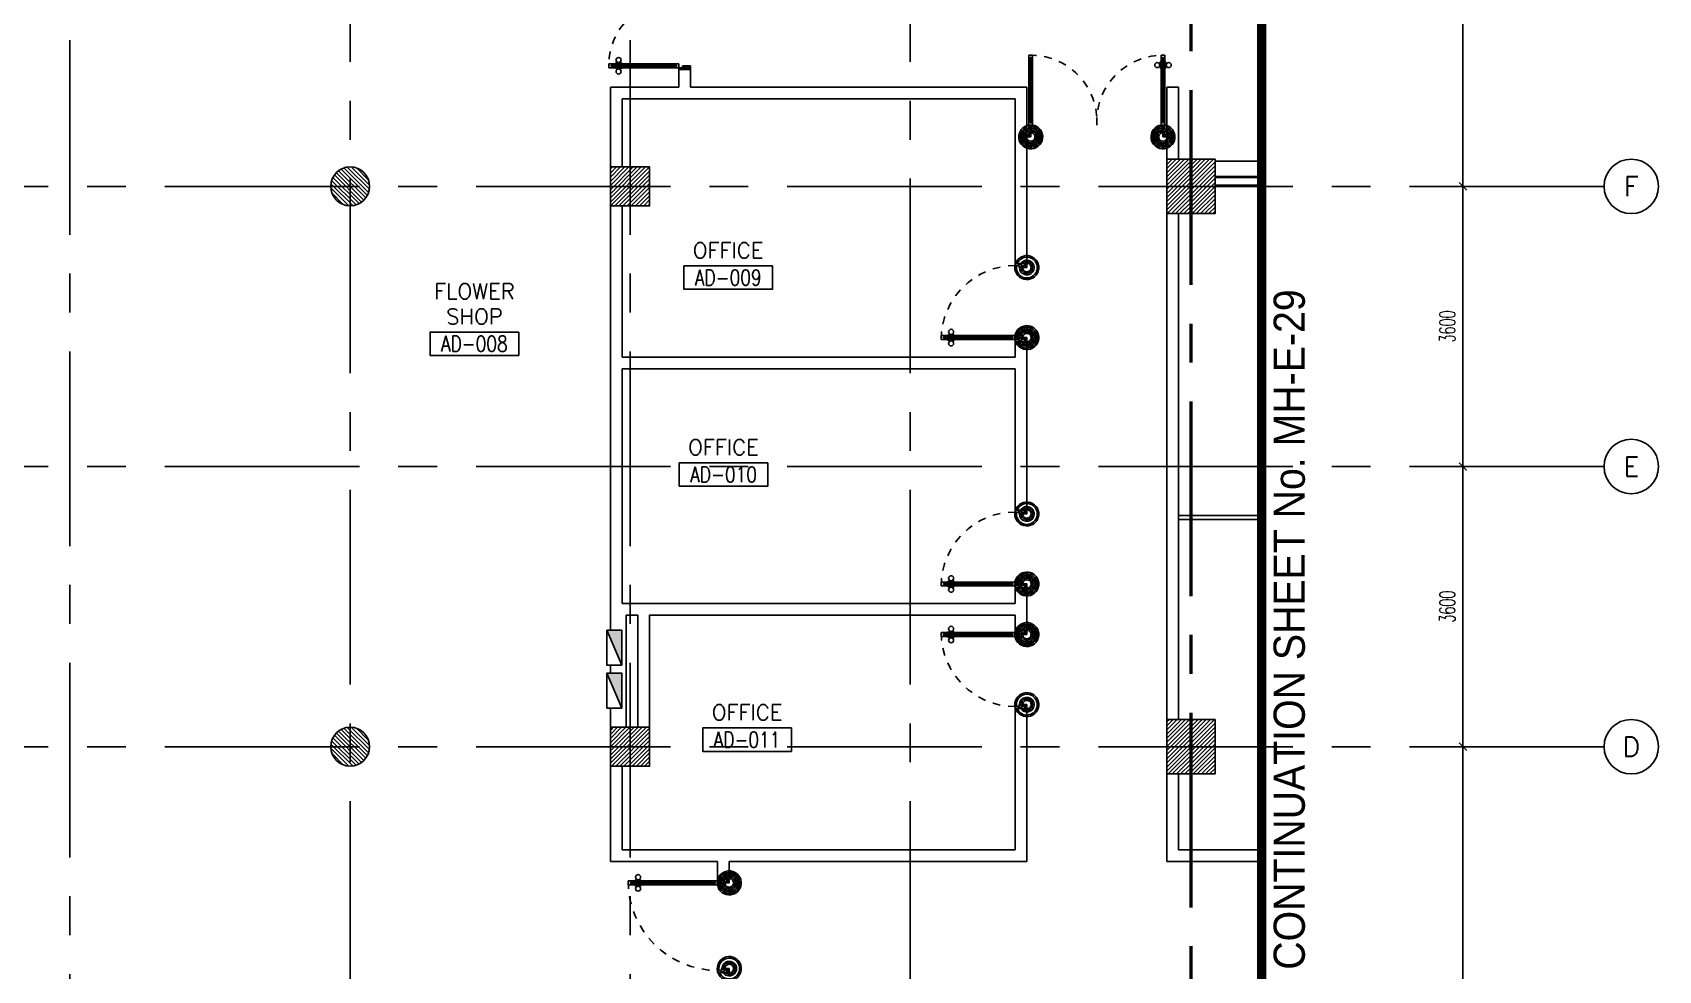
# Model space of a CAD drawing. Extents: x -0.4 to 91.7, y -13.9 to 77.4.
# Drawn here: x 70.76 to 91.66, y 9.38 to 21.43 of the extents above; entities that cross this region are included whole.
import ezdxf
from ezdxf.enums import TextEntityAlignment as Align

# ---------------------------------------------------------------- set-up
doc = ezdxf.new("R2010")
doc.units = 0
doc.header["$MEASUREMENT"] = 0
doc.header["$PDMODE"] = 3
doc.header["$PDSIZE"] = 0.1
for name, pattern in [('CENTER2', [1.125, 0.75, -0.125, 0.125, -0.125]), ('CENTERX2', [4, 2.5, -0.5, 0.5, -0.5]), ('HIDDEN', [0.375, 0.25, -0.125])]:
    doc.linetypes.add(name, pattern=pattern)
doc.layers.get('0').update_dxf_attribs({"color": 11, "linetype": 'CONTINUOUS'})
doc.layers.get('DEFPOINTS').update_dxf_attribs({"color": 11, "linetype": 'CONTINUOUS'})
for name, color, linetype in [('AX', 11, 'CONTINUOUS'), ('AX-CR', 11, 'CONTINUOUS'), ('AX-DIM', 11, 'CONTINUOUS'), ('AX-TXT', 11, 'CONTINUOUS'), ('AXES', 11, 'CENTERX2'), ('COL', 11, 'CONTINUOUS'), ('DOOR', 11, 'CONTINUOUS'), ('E-PANELBX', 11, 'CONTINUOUS'), ('ELEV', 11, 'CONTINUOUS'), ('HAT', 11, 'CONTINUOUS'), ('PART', 11, 'CONTINUOUS'), ('RM-BOX', 11, 'CONTINUOUS'), ('RM-NAME', 11, 'CONTINUOUS'), ('RM-NO', 11, 'CONTINUOUS'), ('TXT1', 11, 'CONTINUOUS'), ('WALL', 11, 'CONTINUOUS')]:
    doc.layers.add(name, color=color, linetype=linetype)
doc.styles.add('ROMANS', font='ROMANS.shx', dxfattribs={"width": 0.6})
doc.styles.add('TTXT', font='swisse.ttf', dxfattribs={"width": 0.6})
doc.dimstyles.new('STANDARD in', dxfattribs={"dimtxt": 0.2, "dimasz": 0.1, "dimexe": 0.07, "dimexo": 0.05, "dimgap": 0.1, "dimtad": 1, "dimdec": 0, "dimlfac": 1000, "dimzin": 0, "dimdsep": 46, "dimtxsty": 'ROMANS', "dimblk": 'ARCHTICK', "dimcen": 0.05, "dimdle": 0.05, "dimclrd": 7, "dimclre": 7, "dimclrt": 2, "dimadec": 0, "dimazin": 0, "dimtfac": 1, "dimtdec": 0, "dimtmove": 2, "dimatfit": 3, "dimldrblk": 'ARCHTICK', "dimfxl": 0, "dimtolj": 1, "dimtzin": 0, "dimarcsym": 0})

# ---------------------------------------------------------------- blocks, each defined once
blk = doc.blocks.new('DOOR100')
at = {"layer": 'DOOR', "color": 7, "linetype": 'ByBlock'}
for p, q in [((-75, 1250), (-75, 1300)), ((-75, 1300), (-25, 1300)), ((-25, 1300), (-75, 1300)), ((-58, 1250), (-58, 1270)), ((-42, 1270), (-58, 1270)), ((-42, 1250), (-42, 1270)), ((-25, 1250), (-25, 1300)), ((-91, 1205), (-91, 1140)), ((-82, 1205), (-91, 1205)), ((-82, 1140), (-91, 1140)), ((-82, 1128), (-82, 1218)), ((-75, 1218), (-82, 1218)), ((-82, 1205), (-82, 1140)), ((-75, 1128), (-82, 1128)), ((-58, 1250), (-75, 1250)), ((-25, 1250), (-42, 1250)), ((-25, 1218), (-18, 1218)), ((-25, 1128), (-18, 1128)), ((-18, 1128), (-18, 1218)), ((-18, 1205), (-18, 1140)), ((-18, 1205), (-9, 1205)), ((-18, 1140), (-9, 1140)), ((-9, 1205), (-9, 1140)), ((-1200, 0), (-1200, 150)), ((-1200, 150), (-1175, 150)), ((-1200, 150), (-1200, 0)), ((-1150, 0), (-1200, 114)), ((-1150, 0), (-1200, 40)), ((-1150, 0), (-1200, 0)), ((-1175, 150), (-1175, 100)), ((-1175, 100), (-1150, 100)), ((-1150, 0), (-1163, 100)), ((-1150, 100), (-1150, 0)), ((-75, 200), (-58, 200)), ((-75, 150), (-75, 200)), ((-75, 150), (-25, 150)), ((-58, 200), (-58, 180)), ((-58, 180), (-42, 180)), ((-50, 0), (0, 114)), ((-50, 100), (-50, 0)), ((-50, 0), (-37, 100)), ((-25, 100), (-50, 100)), ((-50, 0), (0, 40)), ((-50, 0), (0, 0)), ((-42, 200), (-25, 200)), ((-42, 180), (-42, 200)), ((-25, 200), (-25, 150)), ((0, 150), (-25, 150)), ((-25, 150), (-25, 100)), ((0, 0), (0, 150)), ((0, 150), (0, 0))]:
    blk.add_line(p, q, dxfattribs=at)
at = {"layer": 'DOOR', "linetype": 'ByBlock'}
for p, q in [((-75, 1250), (-75, 200)), ((-58, 200), (-58, 1250)), ((-42, 200), (-42, 1250)), ((-25, 200), (-25, 1250))]:
    blk.add_line(p, q, dxfattribs=at)
at = {"layer": 'DOOR', "color": 7, "linetype": 'ByBlock'}
for centre in [(-124, 1173), (24, 1173)]:
    blk.add_circle(centre, 32.4, dxfattribs=at)
at = {"layer": 'DOOR', "linetype": 'HIDDEN', "ltscale": 0.5}
blk.add_arc((-25, 150), 1150, 90, 180, dxfattribs=at)
at = {"layer": 'DOOR', "color": 7, "linetype": 'ByBlock'}
for centre, radius, start, end in [((-1150, 0), 154, 103.7142, 108.8947), ((-1150, 0), 134, 100.72, 111.8402), ((-1150, 0), 94.4, 90, 121.9818), ((-1150, 0), 74.4, 90, 132.2236), ((-1150, 0), 54.4, 90, 156.7926), ((-1150, 0), 34.4, 90, 180), ((-1150, 0), 14.4, 90, 180), ((-50, 0), 94.4, 58.0182, 90), ((-50, 0), 74.4, 47.7764, 90), ((-50, 0), 54.4, 23.2074, 90), ((-50, 0), 34.4, 0, 90), ((-50, 0), 14.4, 0, 90), ((-50, 0), 134, 68.1598, 79.28), ((-50, 0), 114, 64.0838, 77.3774), ((-50, 0), 154, 71.1053, 76.2858)]:
    blk.add_arc(centre, radius, start, end, dxfattribs=at)
blk = doc.blocks.new('A$C49F1192B')
at = {"layer": 'DOOR', "color": 0, "linetype": 'ByBlock', "xscale": -1, "rotation": 270}
blk.add_blockref('DOOR100', (0, 1200), dxfattribs=at)
blk = doc.blocks.new('COL50')
at = {"layer": 'COL'}
blk.add_lwpolyline([(-250, 250), (-250, -250), (250, -250), (250, 250)], close=True, dxfattribs=at)
blk = doc.blocks.new('*X59')
at = {"color": 0}
for p, q in [((203889, 17902), (204348, 18361)), ((203889, 17955), (204295, 18361)), ((203889, 18008), (204242, 18361)), ((203889, 18061), (204189, 18361)), ((203889, 18114), (204136, 18361)), ((203889, 18167), (204083, 18361)), ((203889, 18220), (204030, 18361)), ((203889, 18273), (203977, 18361)), ((203889, 18326), (203923, 18361)), ((203901, 17861), (204389, 18349)), ((203954, 17861), (204389, 18296)), ((204007, 17861), (204389, 18243)), ((204060, 17861), (204389, 18190)), ((204113, 17861), (204389, 18137)), ((204166, 17861), (204389, 18084)), ((204219, 17861), (204389, 18031)), ((204272, 17861), (204389, 17978)), ((204325, 17861), (204389, 17924)), ((204378, 17861), (204389, 17871))]:
    blk.add_line(p, q, dxfattribs=at)
blk = doc.blocks.new('RM1')
at = {"layer": 'RM-BOX'}
blk.add_lwpolyline([(570, -200), (-570, -200), (-570, -500), (570, -500)], close=True, dxfattribs=at)
at = {"layer": 'RM-NAME', "style": 'ROMANS'}
for tag, p in [('ROOMNAME1', (0, 324)), ('ROOMNAME2', (0, 0))]:
    blk.add_attdef(tag, text='', height=200, dxfattribs=at).set_placement(p, align=Align.MIDDLE)
at = {"layer": 'RM-NO', "style": 'ROMANS', "width": 0.8}
blk.add_attdef('ROOMNO', text='', height=200, dxfattribs=at).set_placement((0, -350), align=Align.MIDDLE)
blk = doc.blocks.new('*X56')
at = {"color": 0}
for p, q in [((203888, 25061), (204388, 25561)), ((203889, 25114), (204335, 25561)), ((203889, 25167), (204282, 25561)), ((203889, 25220), (204229, 25561)), ((203889, 25273), (204176, 25561)), ((203889, 25326), (204123, 25561)), ((203889, 25379), (204070, 25561)), ((203889, 25432), (204017, 25561)), ((203889, 25486), (203964, 25561)), ((203889, 25539), (203911, 25561)), ((203941, 25061), (204389, 25508)), ((203994, 25061), (204389, 25455)), ((204047, 25061), (204389, 25402)), ((204100, 25061), (204389, 25349)), ((204153, 25061), (204389, 25296)), ((204207, 25061), (204389, 25243)), ((204260, 25061), (204389, 25190)), ((204313, 25061), (204389, 25137)), ((204366, 25061), (204389, 25084))]:
    blk.add_line(p, q, dxfattribs=at)
blk = doc.blocks.new('A$C272A55A0')
at = {"layer": 'DOOR', "color": 0, "linetype": 'ByBlock'}
for p, q in [((0, 900), (0, 1050)), ((50, 1050), (0, 1050)), ((50, 950), (50, 1050)), ((1750, 950), (1750, 1050)), ((1750, 1050), (1800, 1050)), ((1800, 1050), (1800, 900)), ((0, 900), (25, 900)), ((25, 950), (50, 950)), ((25, 900), (25, 950)), ((75, 900), (25, 900)), ((25, 850), (25, 900)), ((42, 850), (25, 850)), ((58, 870), (42, 870)), ((42, 870), (42, 850)), ((58, 850), (58, 870)), ((75, 850), (58, 850)), ((75, 900), (75, 850)), ((1725, 900), (1775, 900)), ((1725, 900), (1725, 850)), ((1725, 850), (1742, 850)), ((1742, 870), (1758, 870)), ((1742, 850), (1742, 870)), ((1775, 950), (1750, 950)), ((1758, 870), (1758, 850)), ((1758, 850), (1775, 850)), ((1775, 900), (1775, 950)), ((1800, 900), (1775, 900)), ((1775, 850), (1775, 900)), ((25, 50), (42, 50)), ((25, 50), (25, 0)), ((25, 0), (75, 0)), ((75, 0), (25, 0)), ((42, 50), (42, 30)), ((42, 30), (58, 30)), ((58, 50), (75, 50)), ((58, 50), (58, 30)), ((75, 50), (75, 0)), ((1718, 160), (1709, 160)), ((1709, 95), (1709, 160)), ((1718, 95), (1709, 95)), ((1725, 173), (1718, 173)), ((1718, 173), (1718, 83)), ((1718, 95), (1718, 160)), ((1725, 83), (1718, 83)), ((1742, 50), (1725, 50)), ((1725, 50), (1725, 0)), ((1775, 0), (1725, 0)), ((1725, 0), (1775, 0)), ((1742, 50), (1742, 30)), ((1758, 30), (1742, 30)), ((1775, 50), (1758, 50)), ((1758, 50), (1758, 30)), ((1775, 173), (1782, 173)), ((1775, 83), (1782, 83)), ((1775, 50), (1775, 0)), ((1782, 173), (1782, 83)), ((1782, 160), (1791, 160)), ((1782, 95), (1782, 160)), ((1782, 95), (1791, 95)), ((1791, 95), (1791, 160))]:
    blk.add_line(p, q, dxfattribs=at)
at = {"layer": 'DOOR', "color": 9, "linetype": 'ByBlock'}
for p, q in [((50, 1050), (0, 1010)), ((50, 1050), (0, 937)), ((50, 1050), (37, 950)), ((1750, 1050), (1800, 1010)), ((1750, 1050), (1800, 937)), ((1750, 1050), (1763, 950))]:
    blk.add_line(p, q, dxfattribs=at)
at = {"layer": 'DOOR', "linetype": 'ByBlock'}
for p, q in [((25, 850), (25, 50)), ((42, 850), (42, 50)), ((58, 850), (58, 50)), ((75, 50), (75, 850)), ((1725, 50), (1725, 850)), ((1742, 850), (1742, 50)), ((1758, 850), (1758, 50)), ((1775, 850), (1775, 50))]:
    blk.add_line(p, q, dxfattribs=at)
at = {"layer": 'DOOR', "color": 0, "linetype": 'ByBlock'}
for centre in [(1676, 128), (1824, 128)]:
    blk.add_circle(centre, 32.4, dxfattribs=at)
at = {"layer": 'DOOR', "color": 9, "linetype": 'ByBlock'}
for centre, radius, start, end in [((50, 1050), 34.4, 180, 270), ((50, 1050), 14.4, 180, 270), ((1750, 1050), 14.4, 270, 0), ((1750, 1050), 34.4, 270, 0), ((50, 1050), 54.4, 203.2074, 270), ((50, 1050), 74.4, 227.7764, 270), ((50, 1050), 94.4, 238.0182, 270), ((50, 1050), 114, 244.0838, 257.3774), ((50, 1050), 134, 248.1598, 259.28), ((50, 1050), 154, 251.1053, 256.2858), ((1750, 1050), 54.4, 270, 336.7926), ((1750, 1050), 74.4, 270, 312.2236), ((1750, 1050), 94.4, 270, 301.9818), ((1750, 1050), 114, 282.6226, 295.9162), ((1750, 1050), 134, 280.72, 291.8402), ((1750, 1050), 154, 283.7142, 288.8947)]:
    blk.add_arc(centre, radius, start, end, dxfattribs=at)
at = {"layer": 'DOOR', "linetype": 'HIDDEN', "ltscale": 0.5}
for centre, start, end in [((50, 851), 268.3174, 3.2965), ((1750, 851), 176.7035, 271.6826)]:
    blk.add_arc(centre, 851, start, end, dxfattribs=at)
at = {"layer": 'WALL', "linetype": 'ByBlock'}
blk.add_line((1800, 900), (1800, 1050), dxfattribs=at)
blk = doc.blocks.new('C11')
at = {"layer": 'HAT'}
h = blk.add_hatch(dxfattribs=at)
h.set_pattern_fill('ANSI31', color=256, scale=300, style=0)
h.set_pattern_definition([(45, (-383765.23, -62181), (-26.5165043, 26.5165043), [])])
h.paths.add_polyline_path([(-20, 350), (-20, 700), (-320, 700), (-320, 350)])
h.paths.add_polyline_path([(-320, 0), (-20, 0), (-20, 350), (-320, 350)])
h = blk.add_hatch(dxfattribs=at)
h.set_pattern_fill('ANSI31', color=256, scale=300, style=0)
h.set_pattern_definition([(45, (-383445.23, -62181), (-26.5165043, 26.5165043), [])])
h.paths.add_polyline_path([(300, 350), (300, 700), (0, 700), (0, 350)])
h.paths.add_polyline_path([(0, 0), (300, 0), (300, 350), (0, 350)])
at = {"layer": 'COL'}
for points in [[(-20, 700), (-20, 0), (-320, 0), (-320, 700)], [(300, 700), (300, 0), (0, 0), (0, 700)]]:
    blk.add_lwpolyline(points, close=True, dxfattribs=at)
blk = doc.blocks.new('DOOR1000')
at = {"layer": 'DOOR', "color": 7, "linetype": 'ByBlock'}
for p, q in [((-150, 0), (0, 0)), ((-150, 0), (-150, -25)), ((0, -50), (-114, 0)), ((0, -50), (-40, 0)), ((0, -50), (0, 0)), ((-1100, -25), (-1100, -75)), ((-1100, -75), (-1100, -25)), ((-1050, -25), (-1100, -25)), ((-1050, -75), (-1100, -75)), ((-1070, -42), (-1070, -58)), ((-1050, -42), (-1070, -42)), ((-1050, -58), (-1070, -58)), ((-1050, -25), (-1050, -42)), ((-1050, -58), (-1050, -75)), ((-1018, -25), (-1018, -18)), ((-928, -18), (-1018, -18)), ((-1018, -75), (-1018, -82)), ((-928, -82), (-1018, -82)), ((-1005, -18), (-1005, -9)), ((-1005, -9), (-940, -9)), ((-1005, -18), (-940, -18)), ((-1005, -82), (-1005, -91)), ((-1005, -82), (-940, -82)), ((-1005, -91), (-940, -91)), ((-940, -18), (-940, -9)), ((-940, -82), (-940, -91)), ((-928, -25), (-928, -18)), ((-928, -75), (-928, -82)), ((-200, -25), (-150, -25)), ((-200, -42), (-200, -25)), ((-180, -42), (-200, -42)), ((-200, -58), (-180, -58)), ((-200, -75), (-200, -58)), ((-150, -75), (-200, -75)), ((-180, -58), (-180, -42)), ((-150, -25), (-100, -25)), ((-150, -75), (-150, -25)), ((-100, -25), (-100, -50)), ((0, -50), (-100, -37)), ((-100, -50), (0, -50)), ((-150, -975), (-100, -975)), ((-150, -1000), (-150, -975)), ((-150, -1000), (0, -1000)), ((0, -1000), (-150, -1000)), ((0, -950), (-114, -1000)), ((-100, -975), (-100, -950)), ((0, -950), (-100, -963)), ((-100, -950), (0, -950)), ((0, -950), (-40, -1000)), ((0, -950), (0, -1000))]:
    blk.add_line(p, q, dxfattribs=at)
at = {"layer": 'DOOR', "linetype": 'ByBlock'}
for p, q in [((-200, -25), (-1050, -25)), ((-200, -42), (-1050, -42)), ((-200, -58), (-1050, -58)), ((-1050, -75), (-200, -75))]:
    blk.add_line(p, q, dxfattribs=at)
at = {"layer": 'DOOR', "color": 7, "linetype": 'ByBlock'}
for centre in [(-973, 24), (-973, -124)]:
    blk.add_circle(centre, 32.4, dxfattribs=at)
for centre, radius, start, end in [((0, -50), 154, 161.1053, 166.2858), ((0, -50), 94.4, 148.0182, 180), ((0, -50), 134, 158.1598, 169.28), ((0, -50), 114, 154.0838, 167.3774), ((0, -50), 74.4, 137.7764, 180), ((0, -50), 54.4, 113.2074, 180), ((0, -50), 34.4, 90, 180), ((0, -50), 14.4, 90, 180), ((0, -950), 154, 193.7142, 198.8947), ((0, -950), 134, 190.72, 201.8402), ((0, -950), 94.4, 180, 211.9818), ((0, -950), 74.4, 180, 222.2236), ((0, -950), 54.4, 180, 246.7926), ((0, -950), 34.4, 180, 270), ((0, -950), 14.4, 180, 270)]:
    blk.add_arc(centre, radius, start, end, dxfattribs=at)
at = {"layer": 'DOOR', "linetype": 'HIDDEN', "ltscale": 0.5}
blk.add_arc((-150, -25), 950, 180, 270, dxfattribs=at)
blk = doc.blocks.new('E-PBX')
at = {"layer": 'E-PANELBX'}
h = blk.add_hatch(color=256, dxfattribs=at)
h.paths.add_polyline_path([(34, 190), (-225, 190), (34, 81)])
h.paths.add_polyline_path([(225, 190), (34, 190), (34, 81), (225, 0)])
blk.add_line((225, 0), (-225, 190), dxfattribs=at)
blk.add_lwpolyline([(-225, 190), (225, 190), (225, 0), (-225, 0)], close=True, dxfattribs=at)
blk = doc.blocks.new('AXL')
at = {"layer": 'AX-CR'}
blk.add_circle((-350, 0), 350, dxfattribs=at)
at = {"layer": 'AX-TXT', "style": 'ROMANS'}
blk.add_attdef('AX', text='', height=250, dxfattribs=at).set_placement((-350, 0), align=Align.MIDDLE)
blk = doc.blocks.new('_ARCHTICK')
at = {"color": 0, "linetype": 'ByBlock', "const_width": 0.15}
blk.add_lwpolyline([(-0.5, -0.5), (0.5, 0.5)], dxfattribs=at)
blk = doc.blocks.new('*D146')
at = {"layer": 'AX-DIM', "color": 7, "lineweight": -2}
for p, q in [((88.797, 12.25), (89.217, 12.25)), ((89.147, 5), (89.147, 12.3)), ((88.797, 5.05), (89.217, 5.05))]:
    blk.add_line(p, q, dxfattribs=at)
at = {"layer": 'DEFPOINTS', "color": 0}
for p in [(88.747, 12.25), (89.147, 12.25), (88.747, 5.05)]:
    blk.add_point(p, dxfattribs=at)
at = {"layer": 'AX-DIM', "color": 7, "lineweight": -2, "xscale": 0.1, "yscale": 0.1, "zscale": 0.1}
for p, rotation in [((89.147, 12.25), 90), ((89.147, 5.05), 270)]:
    blk.add_blockref('_ARCHTICK', p, dxfattribs=dict(at, rotation=rotation))
at = {"layer": 'AX-DIM', "color": 2, "insert": (88.947, 8.65), "char_height": 0.2, "attachment_point": 5, "rotation": 90, "style": 'ROMANS'}
blk.add_mtext('\\A1;7200', dxfattribs=at)
blk = doc.blocks.new('*D149')
at = {"layer": 'AX-DIM', "color": 7, "lineweight": -2}
for p, q in [((88.797, 26.65), (89.217, 26.65)), ((89.147, 19.4), (89.147, 26.7)), ((88.797, 19.45), (89.217, 19.45))]:
    blk.add_line(p, q, dxfattribs=at)
at = {"layer": 'DEFPOINTS', "color": 0}
for p in [(88.747, 26.65), (89.147, 26.65), (88.747, 19.45)]:
    blk.add_point(p, dxfattribs=at)
at = {"layer": 'AX-DIM', "color": 7, "lineweight": -2, "xscale": 0.1, "yscale": 0.1, "zscale": 0.1}
for p, rotation in [((89.147, 26.65), 90), ((89.147, 19.45), 270)]:
    blk.add_blockref('_ARCHTICK', p, dxfattribs=dict(at, rotation=rotation))
at = {"layer": 'AX-DIM', "color": 2, "insert": (88.947, 23.05), "char_height": 0.2, "attachment_point": 5, "rotation": 90, "style": 'ROMANS'}
blk.add_mtext('\\A1;7200', dxfattribs=at)
blk = doc.blocks.new('*D150')
at = {"layer": 'AX-DIM', "color": 7, "lineweight": -2}
for p, q in [((89.147, 12.2), (89.147, 15.9)), ((88.797, 15.85), (89.217, 15.85)), ((88.797, 12.25), (89.217, 12.25))]:
    blk.add_line(p, q, dxfattribs=at)
at = {"layer": 'DEFPOINTS', "color": 0}
for p in [(88.747, 15.85), (89.147, 15.85), (88.747, 12.25)]:
    blk.add_point(p, dxfattribs=at)
at = {"layer": 'AX-DIM', "color": 7, "lineweight": -2, "xscale": 0.1, "yscale": 0.1, "zscale": 0.1}
for p, rotation in [((89.147, 15.85), 90), ((89.147, 12.25), 270)]:
    blk.add_blockref('_ARCHTICK', p, dxfattribs=dict(at, rotation=rotation))
at = {"layer": 'AX-DIM', "color": 2, "insert": (88.947, 14.05), "char_height": 0.2, "attachment_point": 5, "rotation": 90, "style": 'ROMANS'}
blk.add_mtext('\\A1;3600', dxfattribs=at)
blk = doc.blocks.new('*D157')
at = {"layer": 'AX-DIM', "color": 7, "linetype": 'ByBlock', "lineweight": -2}
for p, q in [((88.797, 19.45), (89.217, 19.45)), ((89.147, 19.5), (89.147, 15.8)), ((88.797, 15.85), (89.217, 15.85))]:
    blk.add_line(p, q, dxfattribs=at)
at = {"layer": 'DEFPOINTS', "color": 0, "linetype": 'ByBlock'}
for p in [(88.747, 19.45), (88.747, 15.85), (89.147, 15.85)]:
    blk.add_point(p, dxfattribs=at)
at = {"layer": 'AX-DIM', "color": 7, "linetype": 'ByBlock', "lineweight": -2, "xscale": 0.1, "yscale": 0.1, "zscale": 0.1}
for p, rotation in [((89.147, 19.45), 90), ((89.147, 15.85), 270)]:
    blk.add_blockref('_ARCHTICK', p, dxfattribs=dict(at, rotation=rotation))
at = {"layer": 'AX-DIM', "color": 2, "linetype": 'ByBlock', "insert": (88.947, 17.65), "char_height": 0.2, "attachment_point": 5, "rotation": 90, "style": 'ROMANS'}
blk.add_mtext('\\A1;3600', dxfattribs=at)

msp = doc.modelspace()

# ---------------------------------------------------------------- hatches: boundary and pattern name
at = {"layer": 'HAT'}
h = msp.add_hatch(dxfattribs=at)
h.set_pattern_fill('ANSI31', color=256, scale=0.3, style=0)
h.set_pattern_definition([(135, (136.082848, -24.184444), (0.026516504, 0.026516504), [])])
h.paths.add_polyline_path([(75.0926, 19.45), (74.8426, 19.45), (74.8426, 19.7, -0.4142136)])
h.paths.add_polyline_path([(74.8426, 19.7), (74.8426, 19.45), (74.5926, 19.45, -0.4142136)])
h.paths.add_polyline_path([(74.5926, 19.45), (74.8426, 19.45), (74.8426, 19.2, -0.4142136)])
h.paths.add_polyline_path([(74.8426, 19.45), (75.0926, 19.45, -0.4142136), (74.8426, 19.2)])
h = msp.add_hatch(dxfattribs=at)
h.set_pattern_fill('ANSI31', color=256, scale=0.3, style=0)
h.set_pattern_definition([(135, (136.082848, -31.384444), (0.026516504, 0.026516504), [])])
h.paths.add_polyline_path([(75.0926, 12.25), (74.8426, 12.25), (74.8426, 12.5, -0.4142136)])
h.paths.add_polyline_path([(74.8426, 12.5), (74.8426, 12.25), (74.5926, 12.25, -0.4142136)])
h.paths.add_polyline_path([(74.5926, 12.25), (74.8426, 12.25), (74.8426, 12, -0.4142136)])
h.paths.add_polyline_path([(74.8426, 12.25), (75.0926, 12.25, -0.4142136), (74.8426, 12)])

# ---------------------------------------------------------------- linework, layer by layer
at = {"layer": 'AXES'}
for p, q in [((71.2414, -13.1715), (71.2414, 76.6632)), ((78.4414, -13.1715), (78.4414, 76.6632)), ((85.6414, -1.8143), (85.6414, 76.3132)), ((85.6614, -1.8143), (85.6614, 76.3132)), ((74.8414, 5.05), (74.8414, 63.87)), ((82.0414, 5.05), (82.0414, 63.87)), ((90.9611, 19.45), (69.4414, 19.45)), ((90.9611, 15.85), (69.4414, 15.85)), ((90.9611, 12.25), (69.4414, 12.25))]:
    msp.add_line(p, q, dxfattribs=at)
at = {"layer": 'ELEV', "linetype": 'CENTER2', "const_width": 0.12}
msp.add_lwpolyline([(86.5613, -0.7385), (86.5613, 66.27)], dxfattribs=at)
at = {"layer": 'PART'}
for p, q in [((86.5613, 15.22), (85.4914, 15.22)), ((86.5613, 15.17), (85.4914, 15.17))]:
    msp.add_line(p, q, dxfattribs=at)
at = {"layer": 'WALL'}
for p, q in [((79.0664, 20.725), (79.0664, 20.95)), ((79.0664, 20.95), (79.2164, 20.95)), ((79.2164, 20.725), (79.2164, 20.95)), ((78.1914, 20.725), (79.0664, 20.725)), ((78.1914, 15.925), (78.1914, 20.725)), ((79.2164, 20.725), (83.5414, 20.725)), ((83.5414, 20.725), (83.5414, 18.457)), ((85.3414, 19.8), (85.3414, 20.725)), ((85.3414, 20.725), (85.4914, 20.725)), ((85.4914, 19.8), (85.4914, 20.725)), ((78.3414, 20.575), (83.3914, 20.575)), ((78.3414, 19.7), (78.3414, 20.575)), ((83.3914, 20.575), (83.3914, 18.457)), ((85.9614, 19.775), (86.5613, 19.775)), ((85.9614, 19.575), (86.5613, 19.575)), ((85.9614, 19.565), (86.5613, 19.565)), ((85.9614, 19.465), (86.5613, 19.465)), ((78.3414, 17.257), (78.3414, 19.2)), ((85.3414, 19.1), (85.3414, 12.6)), ((85.4914, 19.1), (85.4914, 12.6)), ((83.3914, 18.457), (83.5414, 18.457)), ((83.3914, 17.457), (83.3914, 17.257)), ((83.3914, 17.457), (83.5414, 17.457)), ((83.5414, 17.457), (83.5414, 15.291)), ((78.3414, 17.257), (83.3914, 17.257)), ((78.3414, 17.107), (83.3914, 17.107)), ((78.3414, 14.091), (78.3414, 17.107)), ((83.3914, 17.107), (83.3914, 15.291)), ((78.1914, 13.7469), (78.1914, 15.925)), ((83.3914, 15.291), (83.5414, 15.291)), ((83.3914, 14.291), (83.3914, 14.091)), ((83.3914, 14.291), (83.5414, 14.291)), ((83.5414, 14.291), (83.5414, 13.741)), ((78.3414, 14.091), (83.3914, 14.091)), ((78.3914, 13.941), (78.5414, 13.941)), ((78.3914, 12.5), (78.3914, 13.941)), ((78.5414, 12.5), (78.5414, 13.941)), ((78.6914, 12.5), (78.6914, 13.941)), ((78.6914, 13.941), (83.3914, 13.941)), ((83.3914, 13.941), (83.3914, 13.741)), ((83.3914, 13.741), (83.5414, 13.741)), ((78.1914, 13.1969), (78.1914, 13.2969)), ((78.1914, 12.5), (78.1914, 12.7469)), ((83.3914, 12.741), (83.3914, 10.925)), ((83.3914, 12.741), (83.5414, 12.741)), ((83.5414, 12.741), (83.5414, 10.775)), ((78.1914, 10.775), (78.1914, 12)), ((78.3414, 10.925), (78.3414, 12)), ((85.3414, 11.9), (85.3414, 10.775)), ((85.4914, 11.9), (85.4914, 10.925)), ((83.3914, 10.925), (78.3414, 10.925)), ((85.4914, 10.925), (86.5613, 10.925)), ((79.5664, 10.775), (78.1914, 10.775)), ((79.5664, 10.55), (79.5664, 10.775)), ((83.5414, 10.775), (79.7164, 10.775)), ((79.7164, 10.55), (79.7164, 10.775)), ((85.3414, 10.775), (86.5613, 10.775)), ((79.7164, 10.55), (79.5664, 10.55))]:
    msp.add_line(p, q, dxfattribs=at)
for centre in [(74.8426, 19.45), (74.8426, 12.25)]:
    msp.add_circle(centre, 0.25, dxfattribs=at)

# ---------------------------------------------------------------- block references
at = {"layer": 'AX', "xscale": 0.001000000047497451, "yscale": 0.0009999999892897904, "zscale": 0.001}
for p, values in [((91.6611, 19.45), {'AX': 'F'}), ((91.6611, 15.85), {'AX': 'E'}), ((91.6611, 12.25), {'AX': 'D'})]:
    msp.add_blockref('AXL', p, dxfattribs=at).add_auto_attribs(values)
at = {"layer": 'COL', "xscale": 0.001000000047497451, "yscale": 0.0009999999892897904, "zscale": 0.001}
for p in [(78.4414, 19.45), (78.4414, 12.25)]:
    msp.add_blockref('COL50', p, dxfattribs=at)
at = {"layer": 'DOOR', "color": 0, "yscale": 0.0009999999892897904, "zscale": 0.001}
for p, xscale, rotation in [((78.1661, 22.75), 0.0009999999892897904, 270), ((83.5414, 21.1361), -0.001000000047497451, 180)]:
    msp.add_blockref('A$C272A55A0', p, dxfattribs=dict(at, xscale=xscale, rotation=rotation))
at = {"layer": 'DOOR', "xscale": -0.001000000047497451, "yscale": 0.0009999999892897904, "zscale": 0.001, "rotation": 180}
for p in [(83.5414, 17.457), (83.5414, 14.291)]:
    msp.add_blockref('DOOR1000', p, dxfattribs=at)
at = {"layer": 'DOOR', "xscale": 0.001000000047497451, "yscale": 0.0009999999892897904, "zscale": 0.001}
msp.add_blockref('DOOR1000', (83.5414, 13.741), dxfattribs=at)
at = {"layer": 'DOOR', "color": 0, "xscale": -0.001000000047497451, "yscale": 0.0009999999892897904, "zscale": 0.001}
msp.add_blockref('A$C49F1192B', (79.7164, 9.35), dxfattribs=at)
at = {"layer": 'E-PANELBX', "xscale": -0.0009999999892897904, "yscale": 0.0009999999892897904, "zscale": 0.001, "rotation": 270}
for p in [(78.1434, 13.5219), (78.1434, 12.9719)]:
    msp.add_blockref('E-PBX', p, dxfattribs=at)
at = {"layer": 'HAT', "xscale": 0.001000000047497451, "yscale": 0.0009999999892897904, "zscale": 0.001}
for name in ['*X56', '*X59']:
    msp.add_blockref(name, (-125.6971, -5.861), dxfattribs=at)
for p, values in [((79.7031, 18.6277), {'ROOMNO': 'AD-009', 'ROOMNAME2': 'OFFICE'}), ((76.4395, 17.7783), {'ROOMNO': 'AD-008', 'ROOMNAME2': 'SHOP', 'ROOMNAME1': 'FLOWER'}), ((79.6428, 16.098), {'ROOMNO': 'AD-010', 'ROOMNAME2': 'OFFICE'}), ((79.9458, 12.6907), {'ROOMNO': 'AD-011', 'ROOMNAME2': 'OFFICE'})]:
    msp.add_blockref('RM1', p, dxfattribs=at).add_auto_attribs(values)
at = {"layer": 'RM-NAME', "xscale": 0.001000000047497451, "yscale": 0.0009999999892897904, "zscale": 0.001}
for p in [(85.6614, 19.1), (85.6614, 11.9)]:
    msp.add_blockref('C11', p, dxfattribs=at)

# ---------------------------------------------------------------- texts
at = {"layer": 'TXT1', "color": 6, "style": 'TTXT', "width": 0.9}
msp.add_text('MATCH LINE CONTINUATION SHEET No. MH-E-29', height=0.401182, rotation=90, dxfattribs=at).set_placement((87.115, 6.1897))

# ---------------------------------------------------------------- dimensions: what is measured, and where the dimension line sits
at = {"layer": 'AX-DIM'}
for base, p1, p2, picture, middle in [((89.1471, 26.65), (88.7471, 19.45), (88.7471, 26.65), '*D149', (88.9471, 23.05)), ((89.1471, 15.85), (88.7471, 12.25), (88.7471, 15.85), '*D150', (88.9471, 14.05)), ((89.1471, 12.25), (88.7471, 5.05), (88.7471, 12.25), '*D146', (88.9471, 8.65))]:
    dim = msp.add_linear_dim(base=base, p1=p1, p2=p2, angle=90, dimstyle='STANDARD in', dxfattribs=at)
    dim.commit()
    dim.dimension.update_dxf_attribs({"geometry": picture, "text_midpoint": middle})
at = {"layer": 'AX-DIM', "linetype": 'ByBlock'}
dim = msp.add_linear_dim(base=(89.1471, 15.85), p1=(88.7471, 19.45), p2=(88.7471, 15.85), angle=90, dimstyle='STANDARD in', dxfattribs=at)
dim.commit()
dim.dimension.update_dxf_attribs({"geometry": '*D157', "text_midpoint": (88.9471, 17.65)})

doc.saveas('drawing.dxf')
